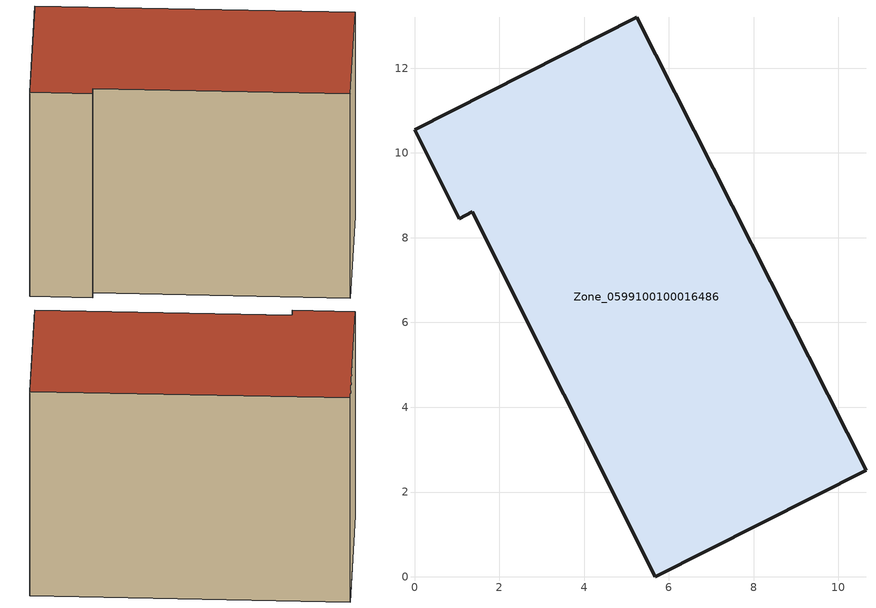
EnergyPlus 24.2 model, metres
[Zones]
Zone_0599100100016486
 floor ground (C_G): 0,10.55 5.24,13.2 10.65,2.51 5.68,0 1.37,8.61 1.06,8.45 z3.31
 wall outside (C_F): 5.24,13.2 0,10.55 1.06,8.45 1.37,8.61 5.68,0 10.65,2.51 5.24,13.2 z3.31:12.45
 roof outside (C_R): 10.65,2.51 5.24,13.2 0,10.55 1.06,8.45 1.37,8.61 5.68,0 z12.45
[BUILDING]
Pand.0599100100016486: North Axis=0; Terrain=City; Loads Convergence Tolerance Value=0.04; Temperature Convergence Tolerance Value=0.4; Solar Distribution=FullExterior; Maximum Number of Warmup Days=25; Minimum Number of Warmup Days=1
[Site:Location]
Rotterdam.The.Hague.AP_ZH_NLD Design_Conditions: Latitude=51.96; Longitude=4.45; Time Zone=1; Elevation=-4.5
[SITE:GROUNDTEMPERATURE:BUILDINGSURFACE]
18, 18, 18, 18, 18, 18, 18, 18, 18, 18, 18, 18
[MATERIAL] Thermal Absorptance=0.9; Solar Absorptance=0.7; Visible Absorptance=0.7
Name | Roughness | Thickness | Conductivity | Density | Specific Heat
G.TI.2015-2018 | MediumSmooth | 0.15 | 0.0428571 | 540 | 1210
F.TI.2015-2018 | Rough | 0.3 | 0.0666667 | 1920 | 840
R.TI.2015-2018 | MediumRough | 0.2 | 0.0333333 | 1500 | 1000
[CONSTRUCTION]
C_G: G.TI.2015-2018
C_F: F.TI.2015-2018
C_R: R.TI.2015-2018
[ZONE]
Zone_0599100100016486: Type=1; Multiplier=1; Ceiling Height=Autocalculate; Volume=Autocalculate; Floor Area=autocalculate; Part of Total Floor Area=Yes
[ZONEINFILTRATION:DESIGNFLOWRATE]
Infil_Zone_0599100100016486: Zone or ZoneList or Space or SpaceList=Zone_0599100100016486; Schedule=AlwaysOn; Design Flow Rate Calculation Method=Flow/Area; Flow Rate per Floor Area=0.0015; Constant Term Coefficient=1; Temperature Term Coefficient=0; Velocity Term Coefficient=0; Velocity Squared Term Coefficient=0
[HVACTEMPLATE:ZONE:IDEALLOADSAIRSYSTEM]
Zone_0599100100016486: Maximum Heating Supply Air Temperature=50; Minimum Cooling Supply Air Temperature=13; Maximum Heating Supply Air Humidity Ratio=0.0156; Minimum Cooling Supply Air Humidity Ratio=0.0077; Heating Limit=NoLimit; Cooling Limit=NoLimit; Dehumidification Control Type=ConstantSensibleHeatRatio; Cooling Sensible Heat Ratio=0.7; Dehumidification Setpoint=60; Humidification Control Type=None; Humidification Setpoint=30; Outdoor Air Method=None; Outdoor Air Flow Rate per Person=0.00944; Outdoor Air Flow Rate per Zone Floor Area=0; Outdoor Air Flow Rate per Zone=0; Demand Controlled Ventilation Type=None; Outdoor Air Economizer Type=NoEconomizer; Heat Recovery Type=None; Sensible Heat Recovery Effectiveness=0.7; Latent Heat Recovery Effectiveness=0.65
[ZONECONTROL:THERMOSTAT]
ThermostatControl_Zone_0599100100016486: Zone or ZoneList=Zone_0599100100016486; Control Type Schedule=DualSetpointControlType; Control 1=Thermostat_Zone_0599100100016486; Temperature Difference Between Cutout And Setpoint=0
[THERMOSTATSETPOINT:DUALSETPOINT]
Thermostat_Zone_0599100100016486: Heating Setpoint Temperature Schedule=HeatingSetpoint_Zone_0599100100016486; Cooling Setpoint Temperature Schedule=CoolingSetpoint_Zone_0599100100016486
[SCHEDULE:COMPACT]
HeatingSetpoint_Zone_0599100100016486: Through: 12/31, For: AllDays, Until: 24:00, 21
CoolingSetpoint_Zone_0599100100016486: Through: 12/31, For: AllDays, Until: 24:00, 24
DualSetpointControlType: Through: 12/31, For: AllDays, Until: 24:00, 4
AlwaysOn: Through: 12/31, For: AllDays, Until: 24:00, 1
